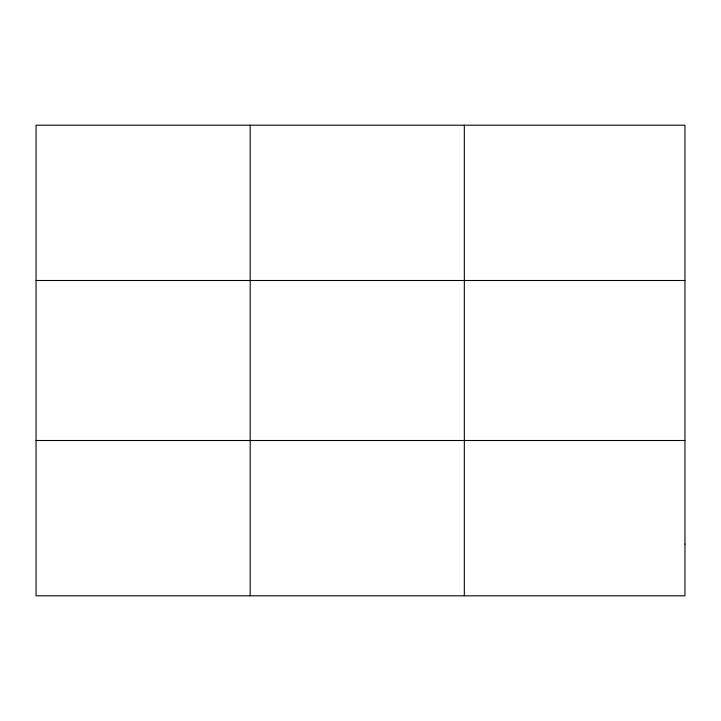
<?xml version="1.0" encoding="UTF-8"?>
<svg xmlns="http://www.w3.org/2000/svg" width="721" height="721" viewBox="0 0 721 721"><rect width="100%" height="100%" fill="white"/><g stroke="black" fill="none" stroke-linecap="round" stroke-linejoin="round"><path stroke-width="1.08" d="M250.187 595.807L250.187 125.193M464.324 595.807L464.324 125.193M36.05 280.496L684.95 280.496M36.05 440.504L684.95 440.504M684.95 544.04L684.95 595.807L36.05 595.807L36.05 125.193L684.95 125.193L684.95 544.04"/></g></svg>
